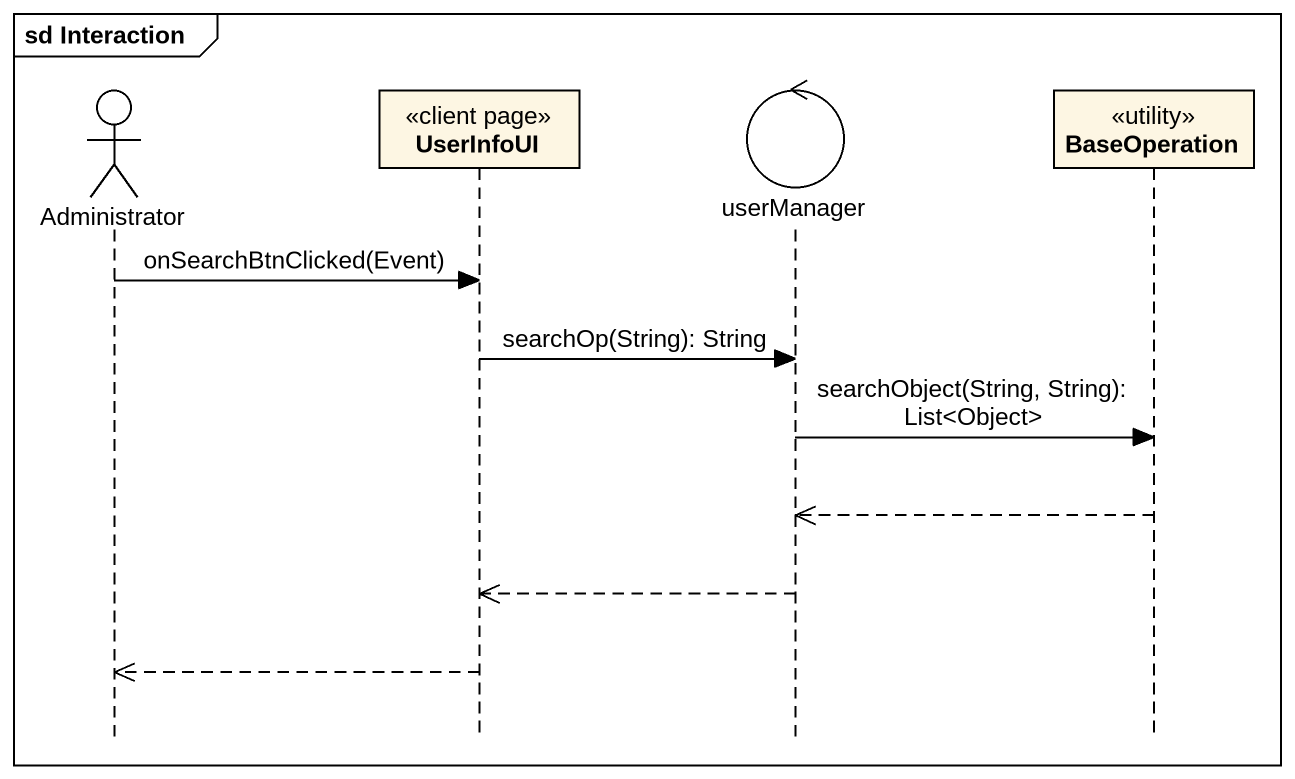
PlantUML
@startuml
mainframe sd Interaction
hide footbox
actor Administrator
participant UserInfoUI <<client page>>
control userManager
participant BaseOperation <<utility>>

Administrator -> UserInfoUI : onSearchBtnClicked(Event)
UserInfoUI -> userManager : searchOp(String): String
userManager -> BaseOperation : searchObject(String, String): List<Object>
BaseOperation -->> userManager
userManager -->> UserInfoUI
UserInfoUI -->> Administrator
@enduml
